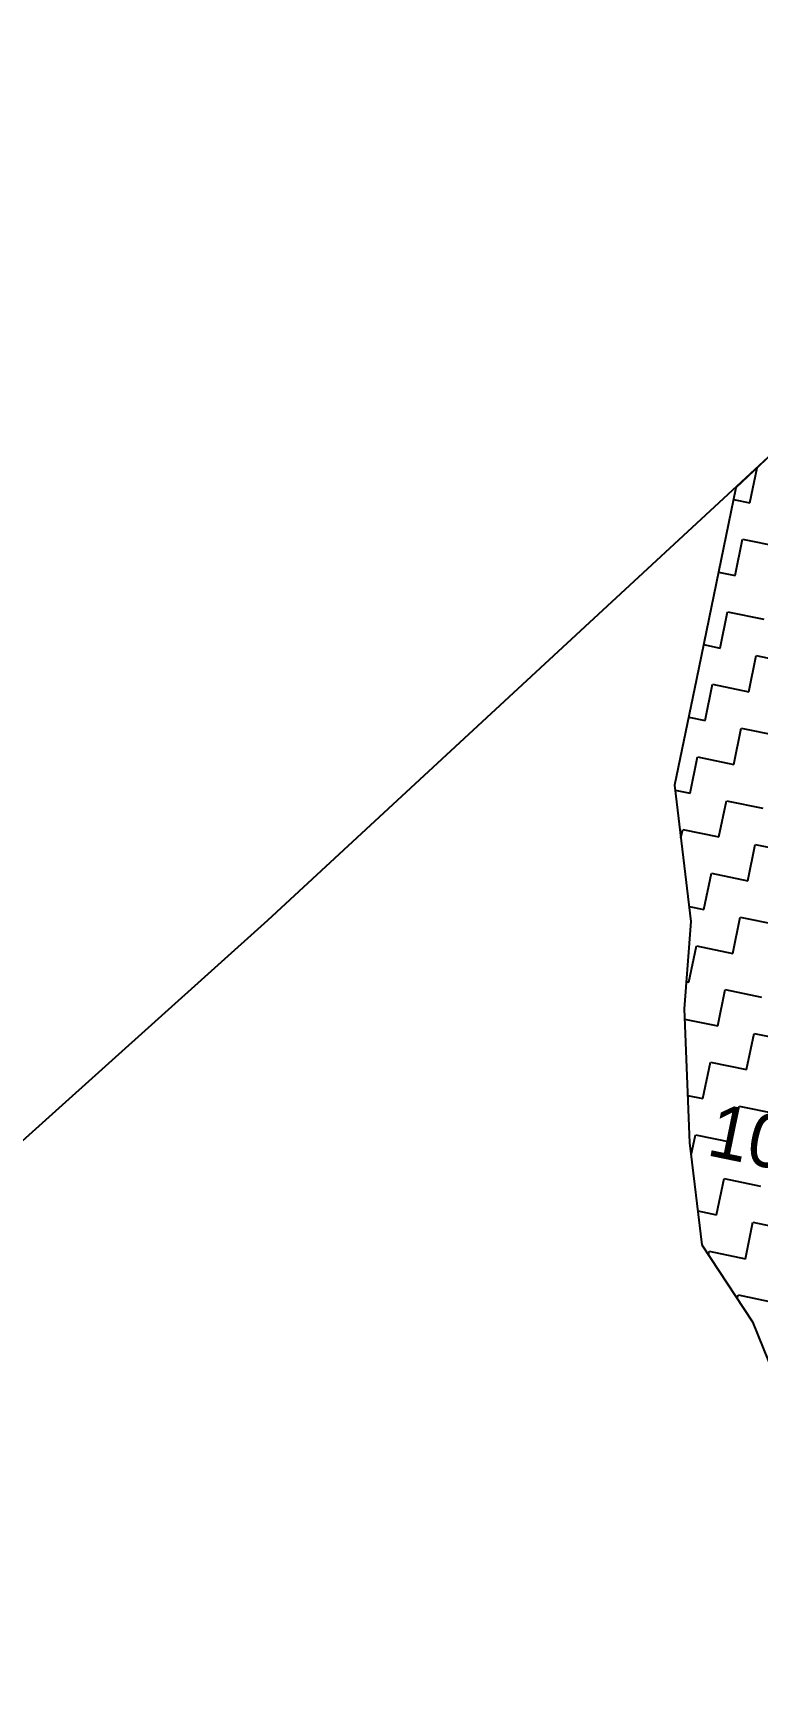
# Model space of a CAD drawing. Header units: metres. Extents: x 280043 to 281054, y 2047152 to 2048652.
# Drawn here: x 280209.1 to 280257.5, y 2048174.9 to 2048286.3 of the extents above; entities that cross this region are included whole.
import ezdxf
from ezdxf.enums import TextEntityAlignment as Align

# ---------------------------------------------------------------- set-up
doc = ezdxf.new("R2010")
doc.units = ezdxf.units.M
for name, color, linetype in [('POLY_HATCH', 12, 'Continuous'), ('TEXT_PARCEL', 7, 'Continuous'), ('V_BOUND_LINE', 7, 'Continuous')]:
    doc.layers.add(name, color=color, linetype=linetype)
doc.styles.add('TEXT_MAP', font='', dxfattribs={"height": 1.8})
doc.styles.get('TEXT_MAP').set_extended_font_data('Kruti Dev 050')

msp = doc.modelspace()

# ---------------------------------------------------------------- linework, layer by layer
at = {"layer": 'POLY_HATCH'}
for p, q in [((280288.23, 2048286.28), (280256.05, 2048255.92)), ((280256.05, 2048255.92), (280253.42, 2048243.14)), ((280253.42, 2048243.14), (280251.95, 2048236.04)), ((280251.95, 2048236.04), (280253.04, 2048226.94)), ((280253.04, 2048226.94), (280252.58, 2048221.11)), ((280252.58, 2048221.11), (280252.95, 2048212.15)), ((280252.95, 2048212.15), (280253.77, 2048205.33)), ((280253.77, 2048205.33), (280257.15, 2048200.19)), ((280257.15, 2048200.19), (280260.1, 2048192.92))]:
    msp.add_line(p, q, dxfattribs=at)
at = {"layer": 'POLY_HATCH', "linetype": 'Continuous'}
for p, q in [((280256.99, 2048254.91), (280257.47, 2048257.25)), ((280255.89, 2048255.14), (280256.99, 2048254.91)), ((280255.99, 2048250.06), (280256.49, 2048252.49)), ((280256.49, 2048252.49), (280258.91, 2048251.99)), ((280254.89, 2048250.29), (280255.99, 2048250.06)), ((280254.99, 2048245.21), (280255.49, 2048247.64)), ((280255.49, 2048247.64), (280257.91, 2048247.14)), ((280253.89, 2048245.44), (280254.99, 2048245.21)), ((280256.91, 2048242.29), (280257.41, 2048244.71)), ((280257.41, 2048244.71), (280259.84, 2048244.21)), ((280253.99, 2048240.36), (280254.49, 2048242.79)), ((280254.49, 2048242.79), (280256.91, 2048242.29)), ((280252.89, 2048240.59), (280253.99, 2048240.36)), ((280255.91, 2048237.44), (280256.41, 2048239.86)), ((280256.41, 2048239.86), (280258.84, 2048239.36)), ((280252.99, 2048235.51), (280253.49, 2048237.94)), ((280253.49, 2048237.94), (280255.91, 2048237.44)), ((280251.99, 2048235.72), (280252.99, 2048235.51)), ((280254.91, 2048232.59), (280255.41, 2048235.01)), ((280255.41, 2048235.01), (280257.84, 2048234.51)), ((280252.37, 2048232.54), (280252.49, 2048233.09)), ((280252.49, 2048233.09), (280254.91, 2048232.59)), ((280256.84, 2048229.66), (280257.34, 2048232.09)), ((280257.34, 2048232.09), (280259.76, 2048231.59)), ((280253.91, 2048227.74), (280254.41, 2048230.16)), ((280254.41, 2048230.16), (280256.84, 2048229.66)), ((280252.92, 2048227.94), (280253.91, 2048227.74)), ((280255.84, 2048224.81), (280256.34, 2048227.24)), ((280256.34, 2048227.24), (280258.76, 2048226.74)), ((280252.91, 2048222.89), (280253.41, 2048225.31)), ((280253.41, 2048225.31), (280255.84, 2048224.81)), ((280252.72, 2048222.93), (280252.91, 2048222.89)), ((280254.84, 2048219.96), (280255.34, 2048222.39)), ((280255.34, 2048222.39), (280257.76, 2048221.89)), ((280252.61, 2048220.42), (280254.84, 2048219.96)), ((280256.76, 2048217.04), (280257.26, 2048219.46)), ((280257.26, 2048219.46), (280259.69, 2048218.96)), ((280253.84, 2048215.11), (280254.34, 2048217.54)), ((280254.34, 2048217.54), (280256.76, 2048217.04)), ((280252.82, 2048215.32), (280253.84, 2048215.11)), ((280255.76, 2048212.19), (280256.26, 2048214.61)), ((280256.26, 2048214.61), (280258.69, 2048214.11)), ((280253.05, 2048211.32), (280253.34, 2048212.69)), ((280253.34, 2048212.69), (280255.76, 2048212.19)), ((280254.76, 2048207.34), (280255.26, 2048209.76)), ((280255.26, 2048209.76), (280257.69, 2048209.26)), ((280253.5, 2048207.6), (280254.76, 2048207.34)), ((280256.69, 2048204.41), (280257.19, 2048206.84)), ((280257.19, 2048206.84), (280259.61, 2048206.34)), ((280254.21, 2048204.66), (280254.26, 2048204.91)), ((280254.26, 2048204.91), (280256.69, 2048204.41)), ((280256.14, 2048201.73), (280256.19, 2048201.99)), ((280256.19, 2048201.99), (280258.61, 2048201.49))]:
    msp.add_line(p, q, dxfattribs=at)
at = {"layer": 'V_BOUND_LINE'}
for p, q in [((280224.75, 2048227.02), (280287.67, 2048285.25)), ((280166.72, 2048174.94), (280224.75, 2048227.02))]:
    msp.add_line(p, q, dxfattribs=at)

# ---------------------------------------------------------------- texts
at = {"layer": 'TEXT_PARCEL', "style": 'TEXT_MAP'}
msp.add_text('105', height=3.566, rotation=348.3523, dxfattribs=at).set_placement((280258.25, 2048212.29), align=Align.MIDDLE)

doc.saveas('drawing.dxf')
